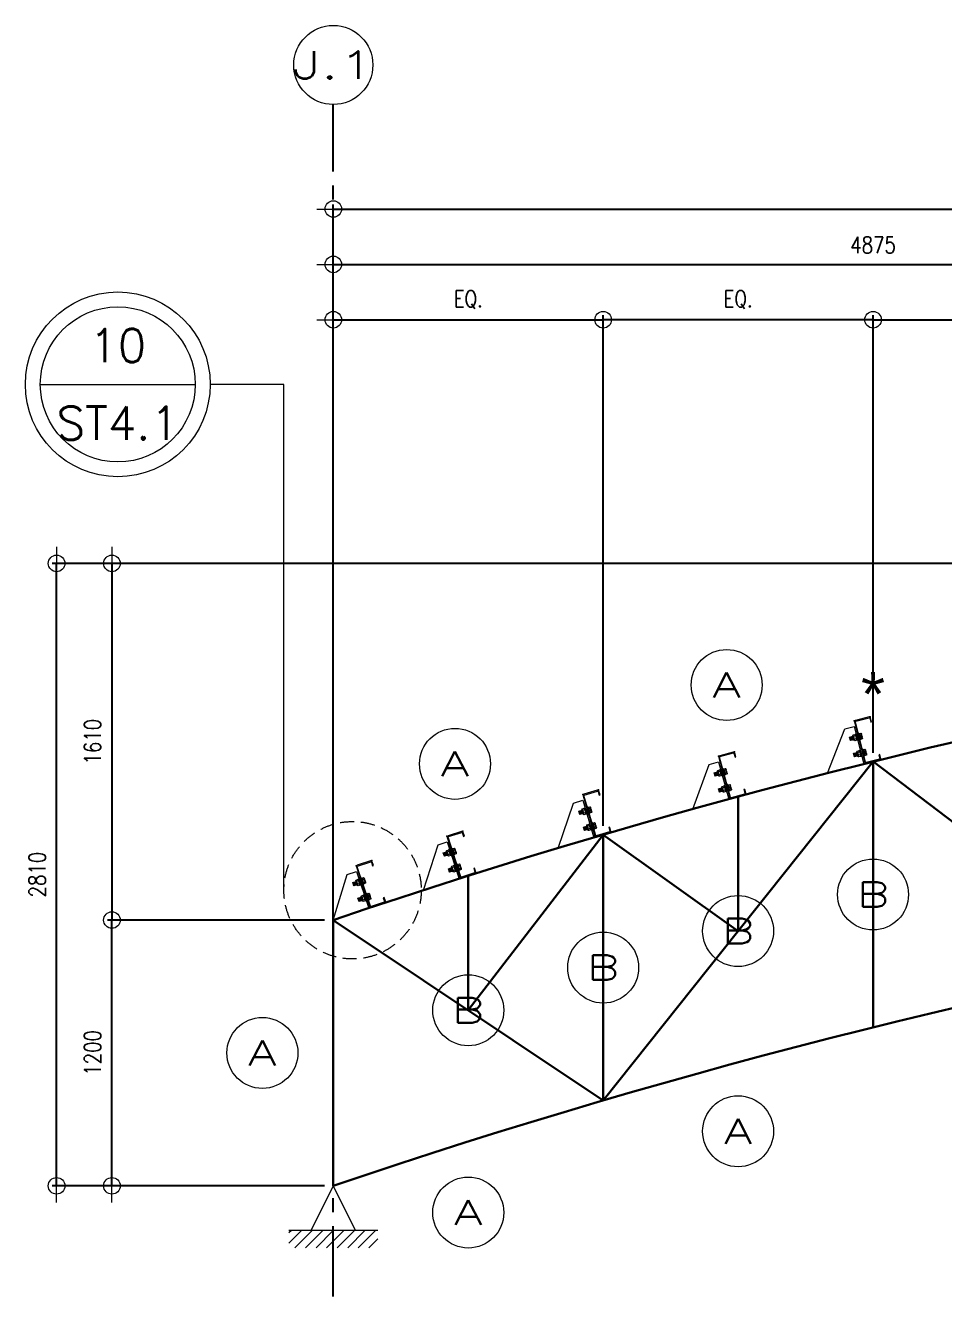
# Model space of a CAD drawing. Header units: millimetres. Extents: x 0 to 437400, y -7936 to 73710.
# Drawn here: x 73909 to 78056, y 34741 to 40480 of the extents above; entities that cross this region are included whole.
import ezdxf
from ezdxf.enums import TextEntityAlignment as Align

# ---------------------------------------------------------------- set-up
doc = ezdxf.new("R2010")
doc.units = ezdxf.units.MM
doc.header["$LTSCALE"] = 10
doc.header["$MEASUREMENT"] = 0
for name, pattern in [('CENTER', [50.8, 31.75, -6.35, 6.35, -6.35]), ('HIDDEN', [0.375, 0.25, -0.125]), ('PHANTOM2', [1.25, 0.625, -0.125, 0.125, -0.125, 0.125, -0.125])]:
    doc.linetypes.add(name, pattern=pattern)
doc.layers.add('8', color=8, linetype='Continuous')
doc.layers.add('A-NEW', color=240, linetype='Continuous')
for name, color, linetype, lineweight in [('CEE STEEL PURLINS', 46, 'Continuous', 15), ('HATCH 000', 251, 'Continuous', 5), ('S-ANNO-DIMS', 1, 'Continuous', 5), ('S-ANNO-NPLT', 7, 'Continuous', 9), ('S-Anno-Symb', 143, 'PHANTOM2', 13), ('S-BEAM-IDEN', 2, 'Continuous', 9), ('S-Grid-iden', 52, 'Continuous', 9), ('S_BOLTS', 252, 'Continuous', 9), ('S_STEEL TRUSS', 5, 'Continuous', 30), ('SCHEDULES-TEXT', 4, 'Continuous', 20), ('TEXT', 2, 'Continuous', 20)]:
    doc.layers.add(name, color=color, linetype=linetype, lineweight=lineweight)
doc.layers.add('GUIDE 001', color=214, linetype='Continuous', lineweight=0, plot=False)
doc.styles.add('1', font='simplex.shx', dxfattribs={"width": 0.8, "height": 20})
doc.styles.add('3', font='simplex.shx', dxfattribs={"width": 1.5, "height": 70})
doc.styles.add('ARIAL', font='arial.ttf')
doc.styles.add('ROMANSX', font='ROMANS.shx', dxfattribs={"height": 0.09375})
doc.dimstyles.new('ESCA30', dxfattribs={"dimtxt": 40, "dimasz": 1, "dimexe": 20, "dimexo": 40, "dimgap": 50, "dimtad": 1, "dimdec": 0, "dimrnd": 1, "dimdsep": 46, "dimtxsty": '1', "dimblk1": 'ESCADIM_ARW', "dimblk2": 'ESCADIM_ARW', "dimsah": 1, "dimcen": 50, "dimclrd": 256, "dimclre": 256, "dimclrt": 52, "dimadec": 0, "dimazin": 0, "dimtfac": 1, "dimtdec": 0, "dimtofl": 0, "dimtmove": 0, "dimatfit": 3, "dimldrblk": 'ESCADIM_ARW', "dimfxl": 1, "dimtolj": 1, "dimtzin": 0, "dimarcsym": 0})

# ---------------------------------------------------------------- blocks, each defined once
blk = doc.blocks.new('Grid')
at = {"layer": 'S-Grid-iden', "color": 1, "linetype": 'Continuous'}
blk.add_circle((0, 0), 500, dxfattribs=at)
at = {"layer": 'S-Grid-iden', "style": '3', "width": 1.5}
blk.add_attdef('GRIDTAG', text='', height=350, dxfattribs=at).set_placement((0, 0), align=Align.MIDDLE_CENTER)
blk = doc.blocks.new('ESCADIM_ARW')
at = {"color": 9}
blk.add_line((75, 0), (-75, 0), dxfattribs=at)
blk.add_circle((0, 0), 37.5, dxfattribs=at)
blk = doc.blocks.new('*D36')
at = {"layer": 'Defpoints', "color": 0, "ltscale": 80, "transparency": 16777216}
for p in [(94800, 39651.2), (75300, 36441.2, 0), (94800, 36441.2, 0)]:
    blk.add_point(p, dxfattribs=at)
at = {"layer": 'S-ANNO-DIMS', "lineweight": -2, "ltscale": 80, "transparency": 16777216}
for p, q in [((75300, 36481.2), (75300, 39671.2)), ((94800, 36481.2), (94800, 39671.2)), ((75301, 39651.2), (94799, 39651.2))]:
    blk.add_line(p, q, dxfattribs=at)
at = {"layer": 'S-ANNO-DIMS', "lineweight": -2, "ltscale": 80, "transparency": 16777216, "rotation": 180}
blk.add_blockref('ESCADIM_ARW', (75300, 39651.2), dxfattribs=at)
at = {"layer": 'S-ANNO-DIMS', "lineweight": -2, "ltscale": 80, "transparency": 16777216}
blk.add_blockref('ESCADIM_ARW', (94800, 39651.2), dxfattribs=at)
at = {"layer": 'S-ANNO-DIMS', "color": 52, "ltscale": 80, "transparency": 16777216, "insert": (85050, 39758.4), "char_height": 30, "attachment_point": 5, "style": '1'}
blk.add_mtext('\\A1;{\\H2.5x;19500 (16 EQUAL PANELS)}', dxfattribs=at)
blk = doc.blocks.new('*D37')
at = {"layer": 'Defpoints', "color": 0, "ltscale": 80, "transparency": 16777216}
for p in [(80175, 39401.2), (80175, 37656.8, 0), (75300, 36441.2, 0)]:
    blk.add_point(p, dxfattribs=at)
at = {"layer": 'S-ANNO-DIMS', "lineweight": -2, "ltscale": 80, "transparency": 16777216}
for p, q in [((75300, 36481.2), (75300, 39421.2)), ((75301, 39401.2), (80174, 39401.2)), ((80175, 37696.8), (80175, 39421.2))]:
    blk.add_line(p, q, dxfattribs=at)
at = {"layer": 'S-ANNO-DIMS', "lineweight": -2, "ltscale": 80, "transparency": 16777216, "rotation": 180}
blk.add_blockref('ESCADIM_ARW', (75300, 39401.2), dxfattribs=at)
at = {"layer": 'S-ANNO-DIMS', "lineweight": -2, "ltscale": 80, "transparency": 16777216}
blk.add_blockref('ESCADIM_ARW', (80175, 39401.2), dxfattribs=at)
at = {"layer": 'S-ANNO-DIMS', "color": 52, "ltscale": 80, "transparency": 16777216, "insert": (77737.5, 39488.7), "char_height": 30, "attachment_point": 5, "style": '1'}
blk.add_mtext('\\A1;{\\H2.5x;4875}', dxfattribs=at)
blk = doc.blocks.new('*D38')
at = {"layer": 'Defpoints', "color": 0, "ltscale": 80, "transparency": 16777216}
for p in [(74300.2, 36441.2), (75300, 36441.2, 0), (75300, 35241.2, 0)]:
    blk.add_point(p, dxfattribs=at)
at = {"layer": 'S-ANNO-DIMS', "lineweight": -2, "ltscale": 80, "transparency": 16777216}
for p, q in [((75260, 36441.2), (74280.2, 36441.2)), ((74300.2, 35242.2), (74300.2, 36440.2)), ((75260, 35241.2), (74280.2, 35241.2))]:
    blk.add_line(p, q, dxfattribs=at)
for p, rotation in [((74300.2, 36441.2), 90), ((74300.2, 35241.2), 270)]:
    blk.add_blockref('ESCADIM_ARW', p, dxfattribs=dict(at, rotation=rotation))
at = {"layer": 'S-ANNO-DIMS', "color": 52, "ltscale": 80, "transparency": 16777216, "insert": (74212.7, 35841.2), "char_height": 30, "attachment_point": 5, "rotation": 90, "style": '1'}
blk.add_mtext('\\A1;{\\H2.5x;1200}', dxfattribs=at)
blk = doc.blocks.new('*D39')
at = {"layer": 'Defpoints', "color": 0, "ltscale": 80, "transparency": 16777216}
for p in [(74050.2, 38051.2), (85050, 38051.2, 0), (75300, 35241.2, 0)]:
    blk.add_point(p, dxfattribs=at)
at = {"layer": 'S-ANNO-DIMS', "lineweight": -2, "ltscale": 80, "transparency": 16777216}
for p, q in [((85010, 38051.2), (74030.2, 38051.2)), ((74050.2, 35242.2), (74050.2, 38050.2)), ((75260, 35241.2), (74030.2, 35241.2))]:
    blk.add_line(p, q, dxfattribs=at)
for p, rotation in [((74050.2, 38051.2), 90), ((74050.2, 35241.2), 270)]:
    blk.add_blockref('ESCADIM_ARW', p, dxfattribs=dict(at, rotation=rotation))
at = {"layer": 'S-ANNO-DIMS', "color": 52, "ltscale": 80, "transparency": 16777216, "insert": (73962.7, 36646.2), "char_height": 30, "attachment_point": 5, "rotation": 90, "style": '1'}
blk.add_mtext('\\A1;{\\H2.5x;2810}', dxfattribs=at)
blk = doc.blocks.new('*D40')
at = {"layer": 'Defpoints', "color": 0, "ltscale": 80, "transparency": 16777216}
for p in [(85050, 38051.2, 0), (74300.2, 36441.2), (75300, 36441.2, 0)]:
    blk.add_point(p, dxfattribs=at)
at = {"layer": 'S-ANNO-DIMS', "lineweight": -2, "ltscale": 80, "transparency": 16777216}
for p, q in [((85010, 38051.2), (74280.2, 38051.2)), ((74300.2, 38050.2), (74300.2, 36442.2)), ((75260, 36441.2), (74280.2, 36441.2))]:
    blk.add_line(p, q, dxfattribs=at)
for p, rotation in [((74300.2, 38051.2), 90), ((74300.2, 36441.2), 270)]:
    blk.add_blockref('ESCADIM_ARW', p, dxfattribs=dict(at, rotation=rotation))
at = {"layer": 'S-ANNO-DIMS', "color": 52, "ltscale": 80, "transparency": 16777216, "insert": (74212.7, 37246.2), "char_height": 30, "attachment_point": 5, "rotation": 90, "style": '1'}
blk.add_mtext('\\A1;{\\H2.5x;1610}', dxfattribs=at)
blk = doc.blocks.new('*D44')
at = {"layer": 'Defpoints', "color": 0, "ltscale": 80, "transparency": 16777216}
for p in [(76518.8, 39151.2), (76518.8, 36826.5, 0), (75300, 36441.2, 0)]:
    blk.add_point(p, dxfattribs=at)
at = {"layer": 'S-ANNO-DIMS', "lineweight": -2, "ltscale": 80, "transparency": 16777216}
for p, q in [((75300, 36481.2), (75300, 39171.2)), ((75301, 39151.2), (76517.8, 39151.2)), ((76518.8, 36866.5), (76518.8, 39171.2))]:
    blk.add_line(p, q, dxfattribs=at)
at = {"layer": 'S-ANNO-DIMS', "lineweight": -2, "ltscale": 80, "transparency": 16777216, "rotation": 180}
blk.add_blockref('ESCADIM_ARW', (75300, 39151.2), dxfattribs=at)
at = {"layer": 'S-ANNO-DIMS', "lineweight": -2, "ltscale": 80, "transparency": 16777216}
blk.add_blockref('ESCADIM_ARW', (76518.8, 39151.2), dxfattribs=at)
at = {"layer": 'S-ANNO-DIMS', "color": 52, "ltscale": 80, "transparency": 16777216, "insert": (75909.4, 39242.3), "char_height": 30, "attachment_point": 5, "style": '1'}
blk.add_mtext('\\A1;{\\H2.5x;EQ.}', dxfattribs=at)
blk = doc.blocks.new('*D45')
at = {"layer": 'Defpoints', "color": 0, "ltscale": 80, "transparency": 16777216}
for p in [(76518.8, 39151.2), (77737.5, 37156.4, 0), (76518.8, 36826.5, 0)]:
    blk.add_point(p, dxfattribs=at)
at = {"layer": 'S-ANNO-DIMS', "lineweight": -2, "ltscale": 80, "transparency": 16777216}
for p, q in [((76518.8, 36866.5), (76518.8, 39171.2)), ((77736.5, 39151.2), (76519.8, 39151.2)), ((77737.5, 37196.4), (77737.5, 39171.2))]:
    blk.add_line(p, q, dxfattribs=at)
at = {"layer": 'S-ANNO-DIMS', "lineweight": -2, "ltscale": 80, "transparency": 16777216, "rotation": 180}
blk.add_blockref('ESCADIM_ARW', (76518.8, 39151.2), dxfattribs=at)
at = {"layer": 'S-ANNO-DIMS', "lineweight": -2, "ltscale": 80, "transparency": 16777216}
blk.add_blockref('ESCADIM_ARW', (77737.5, 39151.2), dxfattribs=at)
at = {"layer": 'S-ANNO-DIMS', "color": 52, "ltscale": 80, "transparency": 16777216, "insert": (77128.1, 39242.3), "char_height": 30, "attachment_point": 5, "style": '1'}
blk.add_mtext('\\A1;{\\H2.5x;EQ.}', dxfattribs=at)
blk = doc.blocks.new('*D47')
at = {"layer": 'Defpoints', "color": 0, "ltscale": 80, "transparency": 16777216}
for p in [(78956.3, 39151.2), (78956.3, 37432.7, 0), (77737.5, 37156.4, 0)]:
    blk.add_point(p, dxfattribs=at)
at = {"layer": 'S-ANNO-DIMS', "lineweight": -2, "ltscale": 80, "transparency": 16777216}
for p, q in [((77737.5, 37196.4), (77737.5, 39171.2)), ((77738.5, 39151.2), (78955.3, 39151.2)), ((78956.3, 37472.7), (78956.3, 39171.2))]:
    blk.add_line(p, q, dxfattribs=at)
at = {"layer": 'S-ANNO-DIMS', "lineweight": -2, "ltscale": 80, "transparency": 16777216, "rotation": 180}
blk.add_blockref('ESCADIM_ARW', (77737.5, 39151.2), dxfattribs=at)
at = {"layer": 'S-ANNO-DIMS', "lineweight": -2, "ltscale": 80, "transparency": 16777216}
blk.add_blockref('ESCADIM_ARW', (78956.3, 39151.2), dxfattribs=at)
at = {"layer": 'S-ANNO-DIMS', "color": 52, "ltscale": 80, "transparency": 16777216, "insert": (78346.9, 39242.3), "char_height": 30, "attachment_point": 5, "style": '1'}
blk.add_mtext('\\A1;{\\H2.5x;EQ.}', dxfattribs=at)
blk = doc.blocks.new('A$C6A696F9A')
at = {"layer": 'TEXT', "linetype": 'Continuous'}
h = blk.add_hatch(dxfattribs=at)
h.set_pattern_fill('_USER', color=1, scale=30, angle=45, style=0, pattern_type=0)
h.set_pattern_definition([(45, (-9801.517, -149.584), (-21.2132, 21.2132), [])])
h.paths.add_polyline_path([(178, -223), (178, -152.3), (-178, -152.3), (-178, -223)])
blk.add_line((-178, -152.3), (178, -152.3), dxfattribs=at)
blk.add_lwpolyline([(88.9, -152.3), (0, 25.5), (-88.9, -152.3)], close=True, dxfattribs=at)
blk = doc.blocks.new('EXT', base_point=(6.5784, 3.6597))
for p, q in [((6.5734, 3.6697), (6.5834, 3.6697)), ((6.5734, 3.6697), (6.5734, 3.6597)), ((6.5834, 3.6697), (6.5734, 3.6697)), ((6.5734, 3.6663), (6.5834, 3.6663)), ((6.5734, 3.663), (6.5834, 3.663)), ((6.5734, 3.6597), (6.5834, 3.6597)), ((6.575, 3.668), (6.5818, 3.668)), ((6.575, 3.6647), (6.5818, 3.6647)), ((6.575, 3.6613), (6.5818, 3.6613)), ((6.5834, 3.6597), (6.5834, 3.6697))]:
    blk.add_line(p, q)
blk = doc.blocks.new('BOLT', base_point=(6.579, 3.6798))
for p, q in [((6.575, 3.6858), (6.573, 3.6858)), ((6.575, 3.6798), (6.575, 3.6858)), ((6.575, 3.6858), (6.583, 3.6858)), ((6.585, 3.6858), (6.583, 3.6858)), ((6.583, 3.6798), (6.583, 3.6858)), ((6.571, 3.6847), (6.571, 3.6798)), ((6.575, 3.6847), (6.571, 3.6847)), ((6.575, 3.6847), (6.583, 3.6847)), ((6.587, 3.6847), (6.583, 3.6847)), ((6.587, 3.6798), (6.587, 3.6847))]:
    blk.add_line(p, q)
for centre, radius, start, end in [((6.573, 3.6833), 0.00241, 33.9696, 146.0304), ((6.579, 3.6777), 0.00805, 60.2058, 119.7942), ((6.585, 3.6833), 0.00241, 33.9696, 146.0304)]:
    blk.add_arc(centre, radius, start, end)
blk = doc.blocks.new('NUT20')
for p, q in [((0.0185, 0.0045), (-0.0185, 0.0045)), ((-0.0185, 0.0045), (-0.0185, 0)), ((-0.0185, 0), (0.0185, 0)), ((0.0185, 0), (0.0185, 0.0045))]:
    blk.add_line(p, q)
for name, p, xscale, yscale, zscale in [('BOLT', (0, 0.0045), 2.125, 2.666666666666667, 2.125), ('EXT', (0, 0.0205), 2, 2, 2)]:
    blk.add_blockref(name, p, dxfattribs=dict(xscale=xscale, yscale=yscale, zscale=zscale))
blk = doc.blocks.new('BUBBLE')
at = {"layer": 'S-ANNO-NPLT', "linetype": 'Continuous'}
blk.add_circle((0, 0), 0.2608, dxfattribs=at)
at = {"layer": 'S-Anno-Symb', "color": 0, "linetype": 'Continuous'}
blk.add_line((-0.2188, 0), (0.2188, 0), dxfattribs=at)
blk.add_circle((0, 0), 0.2188, dxfattribs=at)
at = {"layer": 'S-Anno-Symb', "style": 'ROMANSX'}
for tag, p in [('1', (0, 0.1094)), ('S1', (0, -0.1094))]:
    blk.add_attdef(tag, text='', height=0.0937, dxfattribs=at).set_placement(p, align=Align.MIDDLE_CENTER)
at = {"layer": 'S-Anno-Symb', "style": 'ROMANSX', "width": 1.018385, "flags": 8}
blk.add_attdef('LONG', text='', height=0.0937, dxfattribs=at).set_placement((-0.1796, -0.1249), (0.1796, -0.1249), align=Align.FIT)

msp = doc.modelspace()

# ---------------------------------------------------------------- hatches: boundary and pattern name
at = {"layer": 'HATCH 000'}
h = msp.add_hatch(color=33, dxfattribs=at)
edge = h.paths.add_edge_path()
edge.add_line((77731.06615, 37335.9938), (77726.68312, 37353.45061))
edge.add_arc((77720.8598, 37351.9885), 6.00407, 14.094399278, 104.094399277)
edge.add_line((77719.39769, 37357.81182), (77658.29729, 37342.47507))
edge.add_arc((77659.7594, 37336.65175), 6.00407, 104.094399277, 194.094399276)
edge.add_line((77653.93608, 37335.18964), (77699.7489, 37152.72565))
edge.add_arc((77705.57222, 37154.18777), 6.00407, 194.094399278, 284.094399277)
edge.add_line((77707.03433, 37148.36445), (77768.15907, 37163.70731))
edge.add_arc((77766.69696, 37169.53063), 6.00407, 284.094399277, 374.094399276)
edge.add_line((77772.52028, 37170.99274), (77768.13725, 37188.44955))
edge.add_line((77768.13725, 37188.44955), (77764.25503, 37187.47481))
edge.add_line((77764.25503, 37187.47481), (77768.63807, 37170.018))
edge.add_arc((77766.69696, 37169.53063), 2.00136, -75.905600723, 14.094399277, ccw=False)
edge.add_line((77767.18433, 37167.58952), (77706.05959, 37152.24666))
edge.add_arc((77705.57222, 37154.18777), 2.00136, 194.094399277, 284.094399277, ccw=False)
edge.add_line((77703.63112, 37153.7004), (77657.81829, 37336.16438))
edge.add_arc((77659.7594, 37336.65175), 2.00136, 104.094399278, 194.094399277, ccw=False)
edge.add_line((77659.27203, 37338.59286), (77720.37243, 37353.92961))
edge.add_arc((77720.8598, 37351.9885), 2.00136, 14.094399277, 104.094399277, ccw=False)
edge.add_line((77722.80091, 37352.47587), (77727.18394, 37335.01906))
edge.add_line((77727.18394, 37335.01906), (77731.06615, 37335.9938))
h = msp.add_hatch(color=33, dxfattribs=at)
edge = h.paths.add_edge_path()
edge.add_line((77117.96514, 37177.69058), (77113.22069, 37195.05265))
edge.add_arc((77107.42897, 37193.46998), 6.00407, 15.283803172, 105.283803172)
edge.add_line((77105.8463, 37199.26169), (77045.07742, 37182.65995))
edge.add_arc((77046.66009, 37176.86824), 6.00407, 105.283803171, 195.283803171)
edge.add_line((77040.86838, 37175.28556), (77090.45883, 36993.81185))
edge.add_arc((77096.25054, 36995.39453), 6.00407, 195.283803172, 285.283803172)
edge.add_line((77097.83322, 36989.60281), (77158.62631, 37006.21117))
edge.add_arc((77157.04363, 37012.00288), 6.00407, 285.283803171, 375.283803171)
edge.add_line((77162.83535, 37013.58556), (77158.0909, 37030.94762))
edge.add_line((77158.0909, 37030.94762), (77154.22976, 37029.89251))
edge.add_line((77154.22976, 37029.89251), (77158.9742, 37012.53044))
edge.add_arc((77157.04363, 37012.00288), 2.00136, -74.716196829, 15.283803171, ccw=False)
edge.add_line((77157.57119, 37010.07231), (77096.7781, 36993.46395))
edge.add_arc((77096.25054, 36995.39453), 2.00136, 195.283803171, 285.283803171, ccw=False)
edge.add_line((77094.31997, 36994.86697), (77044.72952, 37176.34068))
edge.add_arc((77046.66009, 37176.86824), 2.00136, 105.283803172, 195.283803171, ccw=False)
edge.add_line((77046.13253, 37178.79881), (77106.90142, 37195.40055))
edge.add_arc((77107.42897, 37193.46998), 2.00136, 15.283803172, 105.283803172, ccw=False)
edge.add_line((77109.35955, 37193.99753), (77114.104, 37176.63547))
edge.add_line((77114.104, 37176.63547), (77117.96514, 37177.69058))
h = msp.add_hatch(color=33, dxfattribs=at)
edge = h.paths.add_edge_path()
edge.add_line((76504.84749, 37005.6929), (76499.74164, 37022.95215))
edge.add_arc((76493.98423, 37021.24892), 6.00407, 16.479927627, 106.479927626)
edge.add_line((76492.281, 37027.00633), (76431.87191, 37009.13967))
edge.add_arc((76433.57514, 37003.38226), 6.00407, 106.479927626, 196.479927625)
edge.add_line((76427.81773, 37001.67903), (76481.1856, 36821.28005))
edge.add_arc((76486.94302, 36822.98328), 6.00407, 196.479927626, 286.479927626)
edge.add_line((76488.64625, 36817.22586), (76549.07939, 36835.09964))
edge.add_arc((76547.37616, 36840.85706), 6.00407, 286.479927626, 376.479927625)
edge.add_line((76553.13358, 36842.56029), (76548.02773, 36859.81953))
edge.add_line((76548.02773, 36859.81953), (76544.18946, 36858.68405))
edge.add_line((76544.18946, 36858.68405), (76549.2953, 36841.4248))
edge.add_arc((76547.37616, 36840.85706), 2.00136, -73.520072374, 16.479927626, ccw=False)
edge.add_line((76547.94391, 36838.93792), (76487.51076, 36821.06414))
edge.add_arc((76486.94302, 36822.98328), 2.00136, 196.479927626, 286.479927626, ccw=False)
edge.add_line((76485.02388, 36822.41553), (76431.656, 37002.81451))
edge.add_arc((76433.57514, 37003.38226), 2.00136, 106.479927626, 196.479927626, ccw=False)
edge.add_line((76433.0074, 37005.3014), (76493.41649, 37023.16805))
edge.add_arc((76493.98423, 37021.24892), 2.00136, 16.479927625, 106.479927625, ccw=False)
edge.add_line((76495.90337, 37021.81666), (76501.00921, 37004.55741))
edge.add_line((76501.00921, 37004.55741), (76504.84749, 37005.6929))
h = msp.add_hatch(color=33, dxfattribs=at)
edge = h.paths.add_edge_path()
edge.add_line((75891.71291, 36819.75675), (75886.24569, 36836.90495))
edge.add_arc((75880.52532, 36835.08117), 6.00407, 17.683418582, 107.683418581)
edge.add_line((75878.70154, 36840.80154), (75818.68104, 36821.67004))
edge.add_arc((75820.50482, 36815.94966), 6.00407, 107.68341858, 197.68341858)
edge.add_line((75814.78444, 36814.12589), (75871.92953, 36634.8876))
edge.add_arc((75877.6499, 36636.71138), 6.00407, 197.683418582, 287.683418581)
edge.add_line((75879.47368, 36630.99101), (75939.51808, 36650.13015))
edge.add_arc((75937.6943, 36655.85052), 6.00407, 287.68341858, 377.68341858)
edge.add_line((75943.41467, 36657.6743), (75937.94745, 36674.8225))
edge.add_line((75937.94745, 36674.8225), (75934.13387, 36673.60664))
edge.add_line((75934.13387, 36673.60664), (75939.60109, 36656.45844))
edge.add_arc((75937.6943, 36655.85052), 2.00136, -72.31658142, 17.68341858, ccw=False)
edge.add_line((75938.30223, 36653.94373), (75878.25782, 36634.80459))
edge.add_arc((75877.6499, 36636.71138), 2.00136, 197.683418581, 287.683418581, ccw=False)
edge.add_line((75875.74311, 36636.10346), (75818.59802, 36815.34174))
edge.add_arc((75820.50482, 36815.94966), 2.00136, 107.68341858, 197.683418581, ccw=False)
edge.add_line((75819.89689, 36817.85645), (75879.91739, 36836.98796))
edge.add_arc((75880.52532, 36835.08117), 2.00136, 17.683418581, 107.68341858, ccw=False)
edge.add_line((75882.43211, 36835.6891), (75887.89933, 36818.5409))
edge.add_line((75887.89933, 36818.5409), (75891.71291, 36819.75675))
h = msp.add_hatch(color=33, dxfattribs=at)
edge = h.paths.add_edge_path()
edge.add_line((75481.2521, 36687.36354), (75475.54297, 36704.43273))
edge.add_arc((75469.84896, 36702.52825), 6.00407, 18.493525032, 108.493525031)
edge.add_line((75467.94449, 36708.22227), (75408.20048, 36688.24407))
edge.add_arc((75410.10495, 36682.55005), 6.00407, 108.493525031, 198.49352503)
edge.add_line((75404.41094, 36680.64558), (75464.08448, 36502.23316))
edge.add_arc((75469.77849, 36504.13764), 6.00407, 198.493525032, 288.493525031)
edge.add_line((75471.68297, 36498.44362), (75531.45077, 36518.42979))
edge.add_arc((75529.5463, 36524.1238), 6.00407, 288.493525031, 378.49352503)
edge.add_line((75535.24031, 36526.02827), (75529.53119, 36543.09746))
edge.add_line((75529.53119, 36543.09746), (75525.73518, 36541.82781))
edge.add_line((75525.73518, 36541.82781), (75531.4443, 36524.75862))
edge.add_arc((75529.5463, 36524.1238), 2.00136, -71.50647497, 18.493525031, ccw=False)
edge.add_line((75530.18112, 36522.22579), (75470.41332, 36502.23963))
edge.add_arc((75469.77849, 36504.13764), 2.00136, 198.493525031, 288.493525031, ccw=False)
edge.add_line((75467.88049, 36503.50281), (75408.20695, 36681.91523))
edge.add_arc((75410.10495, 36682.55005), 2.00136, 108.493525031, 198.493525031, ccw=False)
edge.add_line((75409.47013, 36684.44806), (75469.21414, 36704.42626))
edge.add_arc((75469.84896, 36702.52825), 2.00136, 18.493525031, 108.493525031, ccw=False)
edge.add_line((75471.74696, 36703.16308), (75477.45609, 36686.09389))
edge.add_line((75477.45609, 36686.09389), (75481.2521, 36687.36354))

# ---------------------------------------------------------------- linework, layer by layer
at = {"layer": 'A-NEW', "color": 253, "linetype": 'CENTER'}
msp.add_line((75300, 34741.21155), (75300, 40122.85708), dxfattribs=at)
at = {"layer": 'CEE STEEL PURLINS', "elevation": 0}
for points in [[(77731.06615, 37335.9938), (77726.68312, 37353.45061, 0.4142135624), (77719.39769, 37357.81182), (77658.29729, 37342.47507, 0.4142135624), (77653.93608, 37335.18964), (77699.7489, 37152.72565, 0.4142135624), (77707.03433, 37148.36445), (77768.15907, 37163.70731, 0.4142135624), (77772.52028, 37170.99274), (77768.13725, 37188.44955), (77764.25503, 37187.47481), (77768.63807, 37170.018, -0.4142135624), (77767.18433, 37167.58952), (77706.05959, 37152.24666, -0.4142135624), (77703.63112, 37153.7004), (77657.81829, 37336.16438, -0.4142135624), (77659.27203, 37338.59286), (77720.37243, 37353.92961, -0.4142135624), (77722.80091, 37352.47587), (77727.18394, 37335.01906), (77731.06615, 37335.9938)], [(77117.96514, 37177.69058), (77113.22069, 37195.05265, 0.4142135624), (77105.8463, 37199.26169), (77045.07742, 37182.65995, 0.4142135624), (77040.86838, 37175.28556), (77090.45883, 36993.81185, 0.4142135624), (77097.83322, 36989.60281), (77158.62631, 37006.21117, 0.4142135624), (77162.83535, 37013.58556), (77158.0909, 37030.94762), (77154.22976, 37029.89251), (77158.9742, 37012.53044, -0.4142135624), (77157.57119, 37010.07231), (77096.7781, 36993.46395, -0.4142135624), (77094.31997, 36994.86697), (77044.72952, 37176.34068, -0.4142135624), (77046.13253, 37178.79881), (77106.90142, 37195.40055, -0.4142135624), (77109.35955, 37193.99753), (77114.104, 37176.63547), (77117.96514, 37177.69058)], [(76504.84749, 37005.6929), (76499.74164, 37022.95215, 0.4142135624), (76492.281, 37027.00633), (76431.87191, 37009.13967, 0.4142135624), (76427.81773, 37001.67903), (76481.1856, 36821.28005, 0.4142135624), (76488.64625, 36817.22586), (76549.07939, 36835.09964, 0.4142135624), (76553.13358, 36842.56029), (76548.02773, 36859.81953), (76544.18946, 36858.68405), (76549.2953, 36841.4248, -0.4142135624), (76547.94391, 36838.93792), (76487.51076, 36821.06414, -0.4142135624), (76485.02388, 36822.41553), (76431.656, 37002.81451, -0.4142135624), (76433.0074, 37005.3014), (76493.41649, 37023.16805, -0.4142135624), (76495.90337, 37021.81666), (76501.00921, 37004.55741), (76504.84749, 37005.6929)], [(75891.71291, 36819.75675), (75886.24569, 36836.90495, 0.4142135624), (75878.70154, 36840.80154), (75818.68104, 36821.67004, 0.4142135624), (75814.78444, 36814.12589), (75871.92953, 36634.8876, 0.4142135624), (75879.47368, 36630.99101), (75939.51808, 36650.13015, 0.4142135624), (75943.41467, 36657.6743), (75937.94745, 36674.8225), (75934.13387, 36673.60664), (75939.60109, 36656.45844, -0.4142135624), (75938.30223, 36653.94373), (75878.25782, 36634.80459, -0.4142135624), (75875.74311, 36636.10346), (75818.59802, 36815.34174, -0.4142135624), (75819.89689, 36817.85645), (75879.91739, 36836.98796, -0.4142135624), (75882.43211, 36835.6891), (75887.89933, 36818.5409), (75891.71291, 36819.75675)], [(75481.2521, 36687.36354), (75475.54297, 36704.43273, 0.4142135624), (75467.94449, 36708.22227), (75408.20048, 36688.24407, 0.4142135624), (75404.41094, 36680.64558), (75464.08448, 36502.23316, 0.4142135624), (75471.68297, 36498.44362), (75531.45077, 36518.42979, 0.4142135624), (75535.24031, 36526.02827), (75529.53119, 36543.09746), (75525.73518, 36541.82781), (75531.4443, 36524.75862, -0.4142135624), (75530.18112, 36522.22579), (75470.41332, 36502.23963, -0.4142135624), (75467.88049, 36503.50281), (75408.20695, 36681.91523, -0.4142135624), (75409.47013, 36684.44806), (75469.21414, 36704.42626, -0.4142135624), (75471.74696, 36703.16308), (75477.45609, 36686.09389), (75481.2521, 36687.36354)]]:
    msp.add_lwpolyline(points, format="xyb", dxfattribs=at)
at = {"layer": 'GUIDE 001'}
for p in [(77652.47397, 37341.01296, 0), (77725.22101, 37359.27393, 0), (77111.63801, 37200.84436, 0), (77039.2857, 37181.07728, 0), (77701.21102, 37146.90234, 0), (77773.98239, 37165.16942, 0), (76498.03841, 37028.70956, 0), (76426.1145, 37007.43644, 0), (77092.0415, 36988.02014, 0), (75812.96067, 36819.84626, 0), (75884.42191, 36842.62532, 0), (75402.50646, 36686.33959, 0), (75473.6385, 36710.12674, 0), (75873.75331, 36629.16723, 0), (75537.14478, 36520.33426, 0), (75465.98895, 36496.53915, 0)]:
    msp.add_point(p, dxfattribs=at)
at = {"layer": 'S-Anno-Symb', "color": 1, "linetype": 'HIDDEN', "ltscale": 25}
msp.add_circle((75386.81925, 36575.66914, 0), 310.19417, dxfattribs=at)
at = {"layer": 'S-BEAM-IDEN', "color": 1, "elevation": 0}
msp.add_lwpolyline([(75076.62507, 36575.66914), (75076.62507, 38859.49772), (74743.84646, 38859.49772)], dxfattribs=at)
at = {"layer": 'S-BEAM-IDEN', "elevation": 0}
for points in [[(77695.3743, 37145.57821), (77531.46724, 37104.46972), (77610.06803, 37304.60312), (77652.7467, 37315.30504)], [(77086.23353, 36986.57514), (76923.2151, 36942.0732), (76997.64468, 37143.79504), (77040.09201, 37155.38056)], [(76477.11229, 36813.95671), (76315.05835, 36766.06149), (76385.26081, 36969.29307), (76427.45705, 36981.76215)], [(75868.01093, 36627.48033), (75706.99869, 36576.19201), (75772.91713, 36780.85324), (75814.84216, 36794.20583)], [(75460.271, 36494.77122), (75300, 36441.21155), (75363.01823, 36646.78431), (75404.75029, 36660.72833)]]:
    msp.add_lwpolyline(points, close=True, dxfattribs=at)
at = {"layer": 'S_BOLTS'}
for p, q in [((77671.01423, 37283.59594, 0), (77674.50569, 37284.47327, 0)), ((77678.22785, 37254.88838, 0), (77671.01423, 37283.59594, 0)), ((77674.50569, 37284.47327, 0), (77681.71931, 37255.76572, 0)), ((77681.71931, 37255.76572, 0), (77678.22785, 37254.88838, 0)), ((77692.76951, 37211.73944, 0), (77689.27805, 37210.86211, 0)), ((77696.49167, 37182.15455, 0), (77689.27805, 37210.86211, 0)), ((77692.76951, 37211.73944, 0), (77699.98313, 37183.03188, 0)), ((77699.98313, 37183.03188, 0), (77696.49167, 37182.15455, 0)), ((77059.0138, 37124.05748, 0), (77062.4863, 37125.00709, 0)), ((77066.82176, 37095.50584, 0), (77059.0138, 37124.05748, 0)), ((77062.4863, 37125.00709, 0), (77070.29426, 37096.45546, 0)), ((77070.29426, 37096.45546, 0), (77066.82176, 37095.50584, 0)), ((77082.25596, 37052.66804, 0), (77078.78346, 37051.71843, 0)), ((77086.59142, 37023.16679, 0), (77078.78346, 37051.71843, 0)), ((77082.25596, 37052.66804, 0), (77090.06392, 37024.11641, 0)), ((77090.06392, 37024.11641, 0), (77086.59142, 37023.16679, 0)), ((76447.02858, 36950.84088, 0), (76450.48049, 36951.86278, 0)), ((76455.43085, 36922.45846, 0), (76447.02858, 36950.84088, 0)), ((76450.48049, 36951.86278, 0), (76458.88276, 36923.48036, 0)), ((76458.88276, 36923.48036, 0), (76455.43085, 36922.45846, 0)), ((76471.75591, 36879.95218, 0), (76468.30399, 36878.93029, 0)), ((76476.70626, 36850.54786, 0), (76468.30399, 36878.93029, 0)), ((76471.75591, 36879.95218, 0), (76480.15818, 36851.56976, 0)), ((76480.15818, 36851.56976, 0), (76476.70626, 36850.54786, 0)), ((75835.05883, 36763.70245, 0), (75838.48852, 36764.79662, 0)), ((75844.05537, 36735.50276, 0), (75835.05883, 36763.70245, 0)), ((75838.48852, 36764.79662, 0), (75847.48506, 36736.59694, 0)), ((75847.48506, 36736.59694, 0), (75844.05537, 36735.50276, 0)), ((75861.2696, 36693.34874, 0), (75857.83991, 36692.25457, 0)), ((75866.83645, 36664.05488, 0), (75857.83991, 36692.25457, 0)), ((75861.2696, 36693.34874, 0), (75870.26614, 36665.14906, 0)), ((75425.39621, 36630.51383, 0), (75428.81009, 36631.65639, 0)), ((75434.79055, 36602.44416, 0), (75425.39621, 36630.51383, 0)), ((75428.81009, 36631.65639, 0), (75438.20443, 36603.58672, 0)), ((75870.26614, 36665.14906, 0), (75866.83645, 36664.05488, 0)), ((75438.20443, 36603.58672, 0), (75434.79055, 36602.44416, 0)), ((75452.59906, 36560.53774, 0), (75449.18519, 36559.39518, 0)), ((75458.57953, 36531.32552, 0), (75449.18519, 36559.39518, 0)), ((75452.59906, 36560.53774, 0), (75461.99341, 36532.46807, 0)), ((75461.99341, 36532.46807, 0), (75458.57953, 36531.32552, 0))]:
    msp.add_line(p, q, dxfattribs=at)
at = {"layer": 'S_STEEL TRUSS'}
for p, q in [((77737.5, 37156.42511, 0), (77737.5, 35956.42511, 0)), ((76518.75, 36826.54762), (76518.75, 35626.54762)), ((75300, 35241.21155, 0), (75300, 36441.21155, 0))]:
    msp.add_line(p, q, dxfattribs=at)
at = {"layer": 'S_STEEL TRUSS', "elevation": 0}
for points in [[(75300, 36441.21155), (76518.75, 35626.54762), (77737.5, 37156.42511), (78956.25, 36232.69144), (80175, 37656.83105), (81393.75, 36630.00821), (82612.5, 37953.09879), (83831.25, 36826.71314), (85050, 38051.21155), (86268.75, 36826.71314), (87487.5, 37953.09879), (88706.25, 36630.00821), (89925, 37656.83105), (91143.75, 36232.69144), (92362.5, 37156.42511), (93581.25, 35626.54762), (94800, 36441.21155)], [(75909.375, 36640.943), (75909.375, 36033.87959), (76518.75, 36826.54762), (77128.125, 36391.48637), (77128.125, 36998.29413)]]:
    msp.add_lwpolyline(points, dxfattribs=at)
at = {"layer": 'S_STEEL TRUSS'}
for centre in [(85050, 7723.69602, 0), (85050, 6523.69602, 0)]:
    msp.add_arc(centre, 30327.51553, 71.246928244, 108.753071756, dxfattribs=at)

# ---------------------------------------------------------------- block references
at = {"layer": '8', "xscale": 1.125, "yscale": 1.125, "zscale": 1.125}
msp.add_blockref('A$C6A696F9A', (75300, 35212.5662, 0), dxfattribs=at)
at = {"layer": 'S-Anno-Symb', "linetype": 'Continuous', "xscale": 1600.000000000014, "yscale": 1600.000000000014, "zscale": 1600.000000000014}
msp.add_blockref('BUBBLE', (74326.61291, 38859.49772, 0), dxfattribs=at).add_auto_attribs({'1': '10', 'S1': 'ST4.1'})
at = {"layer": 'S-Grid-iden'}
for p, xscale, yscale, zscale, values in [((75300, 40301.42851), 0.3571428571463219, 0.3571428571463219, 0.3571428571463219, {'GRIDTAG': 'J.1'}), ((77076.39456, 37502.16693, 0), 0.3203883495176713, 0.3203883495176713, 0.3203883495176713, {'GRIDTAG': 'A'}), ((75849.35574, 37146.20201, 0), 0.3203883495176713, 0.3203883495176713, 0.3203883495176713, {'GRIDTAG': 'A'}), ((77737.5, 36556.42511, 0), 0.3203883495176713, 0.3203883495176713, 0.3203883495176713, {'GRIDTAG': 'B'}), ((77128.125, 36391.48637, 0), 0.3203883495176713, 0.3203883495176713, 0.3203883495176713, {'GRIDTAG': 'B'}), ((76518.75, 36226.54762), 0.3203883495176713, 0.3203883495176713, 0.3203883495176713, {'GRIDTAG': 'B'}), ((75909.375, 36033.87959, 0), 0.3203883495176713, 0.3203883495176713, 0.3203883495176713, {'GRIDTAG': 'B'}), ((74979.61165, 35841.21155, 0), 0.3203883495176713, 0.3203883495176713, 0.3203883495176713, {'GRIDTAG': 'A'}), ((77128.125, 35487.39028, 0), 0.3203883495176713, 0.3203883495176713, 0.3203883495176713, {'GRIDTAG': 'A'}), ((75909.375, 35120.55465, 0), 0.3203883495176713, 0.3203883495176713, 0.3203883495176713, {'GRIDTAG': 'A'})]:
    msp.add_blockref('Grid', p, dxfattribs=dict(at, xscale=xscale, yscale=yscale, zscale=zscale)).add_auto_attribs(values)
at = {"layer": 'S_BOLTS', "color": 2, "zscale": 800.0000000005626}
for p, xscale, yscale, rotation in [((77664.92616, 37266.81111, 0), -800.0000000000377, 800.0000000005626, 104.1052138023906), ((77683.18998, 37194.07728, 0), -800.0000000000377, 800.0000000005626, 104.1052138023906), ((77053.27545, 37107.14989, 0), -800.0000000000375, 800.0000000005625, 105.2946176966624), ((77073.04511, 37034.81084, 0), -800.0000000000375, 800.0000000005625, 105.2946176966624), ((76441.64442, 36933.8172, 0), -800.0000000000377, 800.0000000005625, 106.4907421508719), ((76462.91984, 36861.9066, 0), -800.0000000000377, 800.0000000005625, 106.4907421508719), ((75830.03341, 36746.56943, 0), -800.0000000000377, 800.0000000005625, 107.6942331057796), ((75852.8145, 36675.12155, 0), -800.0000000000377, 800.0000000005625, 107.6942331057796), ((75420.61353, 36613.31148, 0), -800.0000000000376, 800.0000000005625, 108.5043395559822), ((75444.40251, 36542.19283, 0), -800.0000000000376, 800.0000000005625, 108.5043395559822)]:
    msp.add_blockref('NUT20', p, dxfattribs=dict(at, xscale=xscale, yscale=yscale, rotation=rotation))
at = {"layer": 'S_BOLTS', "extrusion": (0, 0, -1), "xscale": 1700.00000000008, "yscale": 1600.000000001125, "zscale": -1700.000000001196}
for p, rotation in [((-77678.1125, 37270.11949, 0), 75.89478619760911), ((-77696.37632, 37197.38566, 0), 75.89478619760911), ((-77066.39028, 37110.73128, 0), 74.70538230333743), ((-77086.15994, 37038.39223, 0), 74.70538230333743), ((-76454.68163, 36937.67157, 0), 73.50925784912793), ((-76475.95705, 36865.76097, 0), 73.50925784912793), ((-75842.98679, 36750.69678, 0), 72.30576689422026), ((-75865.76787, 36679.2489, 0), 72.30576689422026), ((-75433.50726, 36617.62155, 0), 71.49566044401766), ((-75457.29624, 36546.50291, 0), 71.49566044401766)]:
    msp.add_blockref('BOLT', p, dxfattribs=dict(at, rotation=rotation))

# ---------------------------------------------------------------- texts
at = {"layer": 'SCHEDULES-TEXT', "color": 1, "insert": (77737.5, 37461.49787, 0), "char_height": 200, "width": 6229.4306157, "attachment_point": 5, "style": 'ARIAL'}
msp.add_mtext('*', dxfattribs=at)

# ---------------------------------------------------------------- dimensions: what is measured, and where the dimension line sits
at = {"layer": 'S-ANNO-DIMS', "ltscale": 80}
for base, p1, p2, text, picture, middle in [((94800, 39651.21155, 0), (75300, 36441.21155, 0), (94800, 36441.21155, 0), '{\\H2.5x;<> (16 EQUAL PANELS)}', '*D36', (85050, 39758.3544, 0)), ((80175, 39401.21155, 0), (75300, 36441.21155, 0), (80175, 37656.83105, 0), '{\\H2.5x;<>}', '*D37', (77737.5, 39488.71155, 0)), ((76518.75, 39151.21155, 0), (75300, 36441.21155, 0), (76518.75, 36826.54762), '{\\H2.5x;EQ.}', '*D44', (75909.375, 39242.28298, 0)), ((78956.25, 39151.21155, 0), (77737.5, 37156.42511, 0), (78956.25, 37432.69144, 0), '{\\H2.5x;EQ.}', '*D47', (78346.875, 39242.28298, 0))]:
    dim = msp.add_linear_dim(base=base, p1=p1, p2=p2, text=text, dimstyle='ESCA30', dxfattribs=at)
    dim.commit()
    dim.dimension.update_dxf_attribs({"geometry": picture, "text_midpoint": middle})
for base, p1, p2, angle, text, picture, middle in [((76518.75, 39151.21155, 0), (77737.5, 37156.42511, 0), (76518.75, 36826.54762), 180, '{\\H2.5x;EQ.}', '*D45', (77128.125, 39242.28298, 0)), ((74050.22762, 38051.21155, 0), (75300, 35241.21155, 0), (85050, 38051.21155, 0), 90, '{\\H2.5x;<>}', '*D39', (73962.72762, 36646.21155, 0)), ((74300.22762, 36441.21155, 0), (85050, 38051.21155, 0), (75300, 36441.21155, 0), 270, '{\\H2.5x;<>}', '*D40', (74212.72762, 37246.21155, 0)), ((74300.22762, 36441.21155, 0), (75300, 35241.21155, 0), (75300, 36441.21155, 0), 90, '{\\H2.5x;<>}', '*D38', (74212.72762, 35841.21155, 0))]:
    dim = msp.add_linear_dim(base=base, p1=p1, p2=p2, angle=angle, text=text, dimstyle='ESCA30', dxfattribs=at)
    dim.commit()
    dim.dimension.update_dxf_attribs({"geometry": picture, "text_midpoint": middle})

doc.saveas('drawing.dxf')
